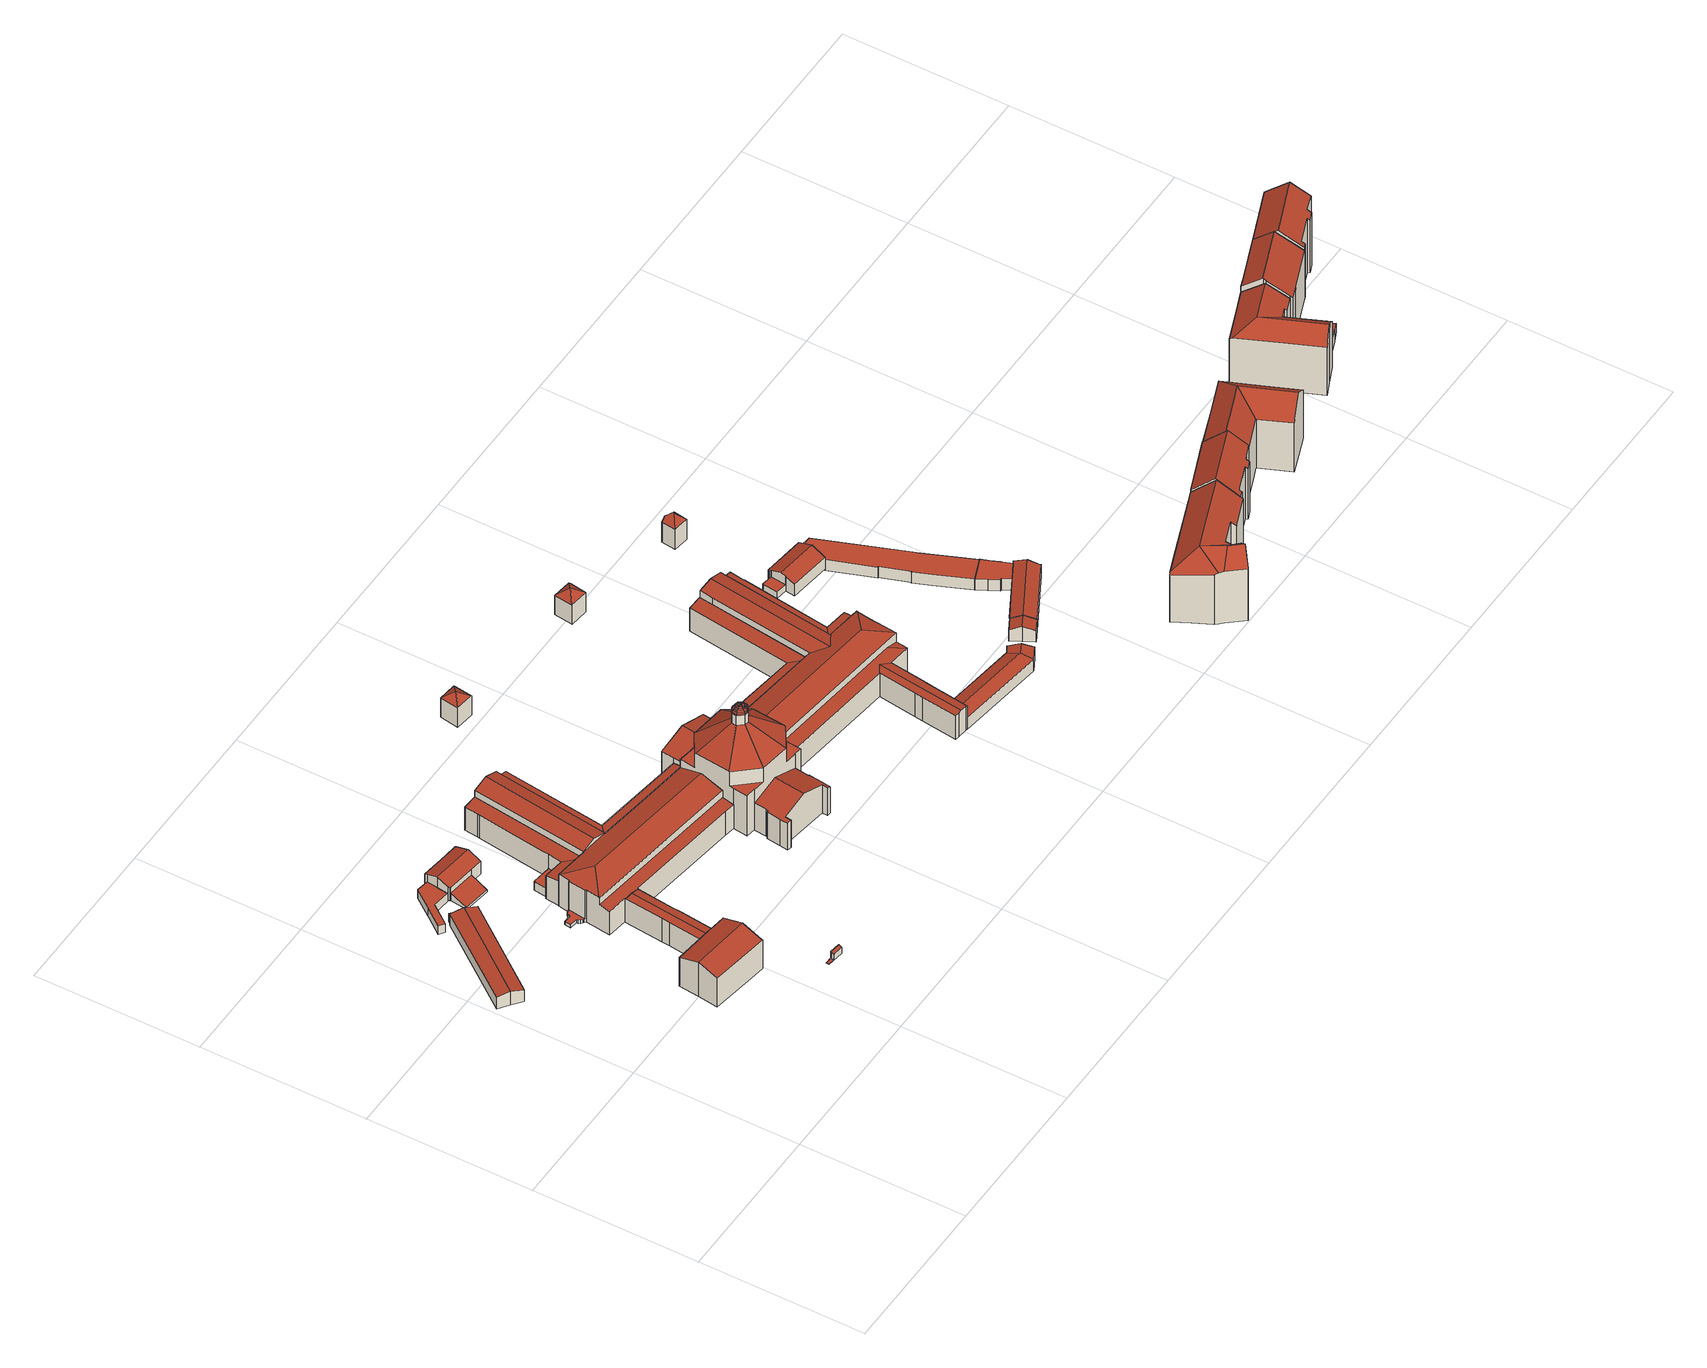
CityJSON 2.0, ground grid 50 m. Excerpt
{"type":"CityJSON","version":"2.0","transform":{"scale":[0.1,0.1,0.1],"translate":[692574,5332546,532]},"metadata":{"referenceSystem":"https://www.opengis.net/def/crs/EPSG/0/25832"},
"CityObjects":{
"building1":{"type":"Building","attributes":{"Gemeindeschluessel":"09162000","HoeheDach":"537.800","HoeheGrund":"532.790","Methode":"2000","NiedrigsteTraufeDesGebaeudes":"535.740","Geometrietyp2DReferenz":"3000","function":"31001_2000","roofType":"3100","measuredHeight":5.01},"geometry":[{"type":"MultiSurface","lod":"2","boundaries":[[[0,1,2,3]],[[4,5,6,7,8,9,10,11,12,13]],[[1,14,15,16,17,2]],[[18,19,20,14,1,0]],[[13,19,18,4]],[[16,15,21,22,23,17]],[[9,22,21,10]],[[20,19,13,12,11,15,14]],[[10,21,15,11]],[[8,23,22,9]],[[7,17,23,8]],[[3,2,17,7,6]],[[5,0,3,6]],[[4,18,0,5]]],"semantics":{"surfaces":[{"type":"RoofSurface"},{"type":"GroundSurface"},{"type":"WallSurface"}],"values":[0,1,2,0,2,0,2,2,2,2,2,2,2,2]}}]},
"building2":{"type":"Building","attributes":{"Gemeindeschluessel":"09162000","HoeheDach":"545.170","HoeheGrund":"532.760","Methode":"1000","NiedrigsteTraufeDesGebaeudes":"543.097","Geometrietyp2DReferenz":"3000","function":"31001_9998","roofType":"3100","measuredHeight":12.41,"storeysAboveGround":2},"geometry":[{"type":"MultiSurface","lod":"2","boundaries":[[[24,25,26,27,28,29]],[[30,31,32,33,34,35]],[[36,37,38,39]],[[34,40,41,42,43,35]],[[42,41,37,36]],[[33,32,44,24,29,40,34]],[[45,46,47,48]],[[29,28,47,46,38,37,41,40]],[[48,47,28,27]],[[27,26,25,49,31,30,35,43,42,36,39,45,48]],[[39,38,46,45]],[[44,32,31,49,25,24]]],"semantics":{"surfaces":[{"type":"WallSurface"},{"type":"RoofSurface"},{"type":"GroundSurface"}],"values":[0,0,0,0,0,1,0,1,0,2,0,0]}}]},
"building3":{"type":"Building","attributes":{"Gemeindeschluessel":"09162000","HoeheDach":"535.744","HoeheGrund":"532.660","Methode":"1000","NiedrigsteTraufeDesGebaeudes":"535.744","Geometrietyp2DReferenz":"3000","function":"31001_2000","roofType":"1000","measuredHeight":3.08},"geometry":[{"type":"MultiSurface","lod":"2","boundaries":[[[50,51,52,53]],[[54,55,52,51,56,57,58,59,60]],[[61,58,57,62]],[[63,54,60,64]],[[62,57,56,65]],[[53,52,55,66]],[[63,66,55,54]],[[50,53,66,63,64,67,61,62,65]],[[60,59,58,61,67,64]],[[65,56,51,50]]],"semantics":{"surfaces":[{"type":"WallSurface"},{"type":"RoofSurface"},{"type":"GroundSurface"}],"values":[0,1,0,0,0,0,0,2,0,0]}}]},
"building4":{"type":"Building","attributes":{"Gemeindeschluessel":"09162000","HoeheDach":"535.222","HoeheGrund":"532.730","Methode":"9999","NiedrigsteTraufeDesGebaeudes":"532.830","Geometrietyp2DReferenz":"3000","function":"31001_2000","roofType":"2100","measuredHeight":2.49},"geometry":[{"type":"MultiSurface","lod":"2","boundaries":[[[68,69,70,71,72,73]],[[74,72,71,75]],[[76,74,75,77,78,79]],[[68,73,76,79]],[[79,78,69,68]],[[77,75,71,70]],[[77,70,69,78]],[[73,72,74,76]]],"semantics":{"surfaces":[{"type":"WallSurface"},{"type":"RoofSurface"},{"type":"GroundSurface"}],"values":[0,1,0,2,0,0,1,0]}}]},
"building5":{"type":"Building","attributes":{"Gemeindeschluessel":"09162000","HoeheDach":"539.570","HoeheGrund":"533.440","Methode":"1000","NiedrigsteTraufeDesGebaeudes":"534.103","Geometrietyp2DReferenz":"3000","function":"31001_2000","roofType":"3100","measuredHeight":6.13},"geometry":[{"type":"MultiSurface","lod":"2","boundaries":[[[80,81,82,83]],[[84,85,86,87,88,89]],[[90,82,81,91,92,93,94,95,96,97]],[[98,80,83,99]],[[100,98,99,101]],[[102,92,91,103]],[[86,85,104,105]],[[106,107,89,88]],[[92,102,108,105,104,93]],[[81,80,98,100,109,103,91]],[[99,83,82,90,110,101]],[[111,95,107,106]],[[110,90,97,112]],[[113,96,95,111]],[[94,93,104,85,84,89,107,95]],[[105,108,102,103,109,100,101,110,112,113,111,106,88,87,86]],[[112,97,96,113]]],"semantics":{"surfaces":[{"type":"WallSurface"},{"type":"RoofSurface"},{"type":"GroundSurface"}],"values":[0,0,1,1,0,0,0,0,0,0,0,0,0,0,1,2,0]}}]},
"building6":{"type":"Building","attributes":{"Gemeindeschluessel":"09162000","HoeheDach":"542.369","HoeheGrund":"533.460","Methode":"2000","NiedrigsteTraufeDesGebaeudes":"536.648","Geometrietyp2DReferenz":"3000","function":"31001_2000","roofType":"1000","measuredHeight":8.91,"storeysAboveGround":1},"geometry":[{"type":"MultiSurface","lod":"2","boundaries":[[[114,115,116,117,118,119]],[[120,121,122,123,124,125,126,127,128,129,130,131,132,133,134,135]],[[136,137,138,139,140]],[[115,141,142,143,144,145,146,147,148,149,116]],[[128,139,138,129]],[[127,140,139,128]],[[124,123,115,114,119,125]],[[132,147,146,133]],[[123,122,121,120,135,144,143,142,141,115]],[[126,118,117,140,127]],[[138,137,149,148,147,132,131,130,129]],[[136,116,149,137]],[[134,145,144,135]],[[140,117,116,136]],[[125,119,118,126]],[[133,146,145,134]]],"semantics":{"surfaces":[{"type":"RoofSurface"},{"type":"GroundSurface"},{"type":"WallSurface"}],"values":[0,1,0,0,2,2,2,2,2,2,2,2,2,2,2,2]}}]},
"building7":{"type":"Building","attributes":{"Gemeindeschluessel":"09162000","HoeheDach":"546.836","HoeheGrund":"533.250","Methode":"2000","NiedrigsteTraufeDesGebaeudes":"534.410","Geometrietyp2DReferenz":"3000","function":"31001_2000","roofType":"3200","measuredHeight":13.59,"storeysAboveGround":2},"geometry":[{"type":"MultiSurface","lod":"2","boundaries":[[[150,151,152]],[[153,154,155,156]],[[157,158,159,160]],[[151,161,162,152]],[[163,164,165,166]],[[167,161,168,169]],[[170,171,162,161,167,172]],[[173,169,168,161,174,175,176,177,178,179,180]],[[181,182,183,184,185]],[[186,152,162,171,187]],[[188,189,190,191,192,193,194]],[[195,196,197,198]],[[192,191,199,200]],[[201,202,203,204,205]],[[178,181,185,179]],[[155,206,207,208,209,210,211,212,156]],[[213,214,164,163]],[[215,216,217,218,219,200,199]],[[220,221,158,157]],[[222,223,224,225,226,227,186,187,228,229,213,163,166,230,231,232,233,234,189,188,194,235,236,237,238,239,240,241,195,198,242,243,218,217,216,244,153,156,212,211,210,245,246,247,248,249,250,220,157,160,251]],[[229,228,170,172,214,213]],[[243,252,219,218]],[[165,169,173,231,230,166]],[[215,253,154,153,244,216]],[[240,254,255,241]],[[235,256,257,236]],[[198,197,258,242]],[[225,176,175,226]],[[236,257,259,237]],[[237,259,260,238]],[[231,173,180,232]],[[224,177,176,225]],[[160,159,261,251]],[[183,182,261,159,158,221,262,263,206,155,154,253]],[[205,204,264,265,209,208,207,206]],[[265,264,246,245,210,209]],[[187,171,170,228]],[[204,203,248,247,246,264]],[[263,262,201,205,206]],[[242,258,252,243]],[[241,255,196,195]],[[238,260,266,239]],[[183,253,215,199,191,190,184]],[[239,266,254,240]],[[180,179,185,184,190,189,234,233,232]],[[174,150,152,186,227,226,175]],[[150,174,161,151]],[[172,167,169,165,164,214]],[[260,259,257,256,193,192,200,219,252,258,197,196,255,254,266]],[[181,178,177,224,223,222,251,261,182]],[[194,193,256,235]],[[220,250,249,202,201,262,221]],[[248,203,202,249]]],"semantics":{"surfaces":[{"type":"RoofSurface"},{"type":"WallSurface"},{"type":"GroundSurface"}],"values":[0,1,1,1,1,1,0,0,0,1,1,1,1,0,1,1,1,1,1,2,1,1,1,1,1,1,1,1,1,1,1,1,1,0,0,1,1,1,1,1,1,1,0,1,1,1,1,0,0,1,1,1,1]}}]},
"building8":{"type":"Building","attributes":{"Gemeindeschluessel":"09162000","HoeheDach":"542.425","HoeheGrund":"533.520","Methode":"1000","NiedrigsteTraufeDesGebaeudes":"541.767","Geometrietyp2DReferenz":"3000","function":"31001_2000","roofType":"1000","measuredHeight":8.9,"storeysAboveGround":1},"geometry":[{"type":"MultiSurface","lod":"2","boundaries":[[[267,268,269,270,271,272]],[[273,274,275,276,272,277]],[[278,279,275,274]],[[280,269,268,281]],[[282,283,284,285]],[[286,287,288,267]],[[272,271,270,289,290,277]],[[282,285,278,274,273,277,290,289,280,281,288,287]],[[288,281,268,267]],[[285,284,279,278]],[[289,270,269,280]],[[287,286,283,282]],[[276,275,279,284,283,286,267,272]]],"semantics":{"surfaces":[{"type":"RoofSurface"},{"type":"WallSurface"},{"type":"GroundSurface"}],"values":[0,1,1,1,1,1,1,2,1,1,1,1,0]}}]},
"building9":{"type":"Building","attributes":{"Gemeindeschluessel":"09162000","HoeheDach":"565.480","HoeheGrund":"533.195","Methode":"2000","NiedrigsteTraufeDesGebaeudes":"542.760","Geometrietyp2DReferenz":"3000","function":"31001_2000","roofType":"3100","measuredHeight":32.28,"storeysAboveGround":1},"geometry":[{"type":"MultiSurface","lod":"2","boundaries":[[[291,292,293]],[[294,295,296,297,298,299,300,301,302]],[[303,304,305,306]],[[291,293,307]],[[308,309,310,311]],[[309,312,313,314]],[[315,316,317,318]],[[304,319,320,321]],[[322,323,324,325]],[[326,327,328,329]],[[325,324,318,330]],[[331,313,332,333]],[[334,335,336,337,338,339,340]],[[293,292,314,341]],[[342,301,300,343,344,345]],[[320,346,347,348]],[[349,350,338,337]],[[351,352,353,354]],[[330,318,317,355]],[[355,317,356,357]],[[354,353,324,323]],[[358,291,359]],[[360,361,362,363]],[[364,365,366,367]],[[368,369,370,371]],[[372,358,359,373]],[[321,364,367,374]],[[311,310,291]],[[310,309,314,292]],[[375,376,377,378]],[[357,356,319,379]],[[333,332,316,315]],[[380,381,361,360]],[[357,339,338,350,382,355]],[[307,293,341,383]],[[352,333,315,353]],[[294,384,385,386,387,388,389,328,327,295]],[[390,391,376,375]],[[392,393,336,335]],[[296,362,361,381,394,297]],[[368,395,385,384,369]],[[396,397,358,372]],[[396,308,311,397]],[[364,348,398,365]],[[399,340,339,357,379]],[[400,342,345,401]],[[291,307,359]],[[300,299,402,343]],[[397,291,358]],[[367,366,403,351]],[[251,404,405,406]],[[380,334,340,399,407,394,381]],[[326,363,362,296,295,327]],[[408,388,387,409]],[[304,321,374,305]],[[366,372,373,403]],[[334,380,360,363,326,329,410,408,409,411,395,368,371,412,390,375,378,413,400,401,224,251,406,414,415,392,335]],[[329,328,389,410]],[[400,413,416,302,301,342]],[[417,418,419,420]],[[409,387,386,411]],[[322,325,421,422]],[[325,330,423,419,418,421]],[[319,356,346,320]],[[373,383,424,403]],[[406,405,425,414]],[[414,425,420,419,423,382,350,349,426,415]],[[397,311,291]],[[365,398,308,396]],[[424,331,333,352]],[[403,424,352,351]],[[305,374,354,323]],[[347,346,316,332]],[[321,320,348,364]],[[411,386,385,395]],[[383,341,331,424]],[[401,345,344,224]],[[312,347,332,313]],[[330,355,382,423]],[[298,303,306,299]],[[346,356,317,316]],[[374,367,351,354]],[[371,370,427,412]],[[353,315,318,324]],[[310,292,291]],[[359,307,383,373]],[[341,314,313,331]],[[420,425,405,404,417]],[[302,416,377,376,391,427,370,369,384,294]],[[415,426,393,392]],[[337,336,393,426,349]],[[394,407,298,297]],[[298,407,399,379,303]],[[306,305,323,322]],[[398,312,309,308]],[[379,319,304,303]],[[378,377,416,413]],[[412,427,391,390]],[[410,389,388,408]],[[365,396,372,366]],[[299,306,322,422,402]],[[348,347,312,398]],[[224,344,343,402,422,421,418,417,404,251]]],"semantics":{"surfaces":[{"type":"RoofSurface"},{"type":"WallSurface"},{"type":"GroundSurface"}],"values":[0,1,1,0,0,0,0,0,1,1,1,0,1,0,0,0,1,0,1,1,0,0,1,0,1,0,0,0,0,1,1,0,1,0,0,0,0,1,1,0,1,0,0,0,0,1,0,1,0,0,1,1,1,1,0,0,2,1,1,1,1,0,0,0,0,1,1,0,0,0,0,0,0,0,1,0,1,0,0,0,0,0,1,0,0,0,0,0,0,1,0,1,0,1,0,1,1,1,1,0,0,0,1]}}]},
"building10":{"type":"Building","attributes":{"Gemeindeschluessel":"09162000","HoeheDach":"546.238","HoeheGrund":"533.690","Methode":"1000","NiedrigsteTraufeDesGebaeudes":"543.549","Geometrietyp2DReferenz":"3000","function":"31001_2000","roofType":"3100","measuredHeight":12.55},"geometry":[{"type":"MultiSurface","lod":"2","boundaries":[[[428,429,430,431]],[[432,433,434,435,430,429]],[[436,432,429,428]],[[437,438,439,440,436,428,431,441,442,443]],[[438,444,445,439]],[[437,446,444,438]],[[443,447,446,437]],[[445,444,446,447,434,433]],[[434,447,443,442,441,435]],[[440,439,445,433,432,436]],[[431,430,435,441]]],"semantics":{"surfaces":[{"type":"WallSurface"},{"type":"RoofSurface"},{"type":"GroundSurface"}],"values":[0,1,0,2,0,0,0,1,0,0,0]}}]},
"building11":{"type":"Building","attributes":{"Gemeindeschluessel":"09162000","HoeheDach":"541.620","HoeheGrund":"532.520","Methode":"2000","NiedrigsteTraufeDesGebaeudes":"539.471","Geometrietyp2DReferenz":"3000","function":"31001_2000","roofType":"3500","measuredHeight":9.1},"geometry":[{"type":"MultiSurface","lod":"2","boundaries":[[[448,449,450,451,452,453,454]],[[451,450,455,456,457,452]],[[458,459,457]],[[450,449,448,454,460,461,462,455]],[[456,455,462,461,458]],[[458,461,460,459]],[[456,458,457]],[[460,454,453,459]],[[452,457,459,453]]],"semantics":{"surfaces":[{"type":"GroundSurface"},{"type":"WallSurface"},{"type":"RoofSurface"}],"values":[0,1,2,1,2,2,2,1,1]}}]},
"building12":{"type":"Building","attributes":{"Gemeindeschluessel":"09162000","HoeheDach":"542.468","HoeheGrund":"533.540","Methode":"1000","NiedrigsteTraufeDesGebaeudes":"541.778","Geometrietyp2DReferenz":"3000","function":"31001_2000","roofType":"1000","measuredHeight":8.93,"storeysAboveGround":1},"geometry":[{"type":"MultiSurface","lod":"2","boundaries":[[[463,464,465,466]],[[467,468,469,470,471,472]],[[473,474,475,476,477,478]],[[479,480,481,482,483,484]],[[474,485,466,465,486,475]],[[477,476,475,468,467,487,488,481,480,479]],[[475,486,465,464,469,468]],[[488,487,467,472,489,490,482,481]],[[466,485,474,473,478,484,483,482,490,489,472,471,470,463]],[[478,477,479,484]],[[470,469,464,463]]],"semantics":{"surfaces":[{"type":"WallSurface"},{"type":"RoofSurface"},{"type":"GroundSurface"}],"values":[0,0,0,0,0,1,1,0,2,0,0]}}]},
"building13":{"type":"Building","attributes":{"Gemeindeschluessel":"09162000","HoeheDach":"546.762","HoeheGrund":"533.188","Methode":"2000","NiedrigsteTraufeDesGebaeudes":"541.600","Geometrietyp2DReferenz":"3000","function":"31001_2000","roofType":"3100","measuredHeight":13.57,"storeysAboveGround":2},"geometry":[{"type":"MultiSurface","lod":"2","boundaries":[[[491,492,493,494,495]],[[496,497,498,499]],[[500,501,502,503,504,505,506,507,508]],[[380,509,510,500,508]],[[511,512,513,514]],[[515,516,517,518]],[[519,520,521,522,494,493,523,524]],[[510,509,525,526]],[[527,501,500,510,526,528,513,512]],[[519,524,529,530,531]],[[532,533,534,535]],[[380,508,507,334]],[[535,534,536,537]],[[520,519,531,538,539,540]],[[515,518,541,542,543,496,499,544,545,511,514,546,525,509,380,334,335,547,532,535,537,548,549,530,529]],[[499,498,550,544]],[[514,513,528,546]],[[548,537,536,540,539]],[[548,539,538,549]],[[533,532,547,551]],[[505,552,491,495,506]],[[543,553,497,496]],[[504,554,552,505]],[[531,530,549,538]],[[541,554,504,503,542]],[[546,528,526,525]],[[515,529,524,523,516]],[[520,540,536,534,533,551,521]],[[527,555,550,498,497,553,502,501]],[[522,335,334,507,506,495,494]],[[492,517,516,523,493]],[[511,545,555,527,512]],[[521,551,547,335,522]],[[544,550,555,545]],[[553,543,542,503,502]],[[541,518,517,492,491,552,554]]],"semantics":{"surfaces":[{"type":"RoofSurface"},{"type":"WallSurface"},{"type":"GroundSurface"}],"values":[0,1,0,1,1,1,0,1,0,1,1,1,1,0,2,1,1,1,1,1,1,1,0,1,1,1,1,0,0,1,0,1,1,1,1,1]}}]},
"building14":{"type":"Building","attributes":{"Gemeindeschluessel":"09162000","HoeheDach":"538.370","HoeheGrund":"532.950","Methode":"2000","NiedrigsteTraufeDesGebaeudes":"537.234","Geometrietyp2DReferenz":"3000","function":"31001_2463","roofType":"3100","measuredHeight":5.42},"geometry":[{"type":"MultiSurface","lod":"2","boundaries":[[[556,557,558,559]],[[560,561,562,563]],[[564,565,566,567,568,569,570,556,559]],[[560,563,571,572,573]],[[561,557,556,570,569,562]],[[571,563,562,569,568]],[[567,572,571,568]],[[559,558,574,564]],[[574,560,573,575]],[[575,573,572,567,566,565]],[[574,558,557,561,560]],[[564,574,575,565]]],"semantics":{"surfaces":[{"type":"WallSurface"},{"type":"RoofSurface"},{"type":"GroundSurface"}],"values":[0,1,2,1,0,0,0,0,1,0,1,0]}}]},
"building15":{"type":"Building","attributes":{"Gemeindeschluessel":"09162000","HoeheDach":"541.608","HoeheGrund":"532.500","Methode":"1000","NiedrigsteTraufeDesGebaeudes":"539.465","Geometrietyp2DReferenz":"3000","function":"31001_2000","roofType":"3200","measuredHeight":9.11},"geometry":[{"type":"MultiSurface","lod":"2","boundaries":[[[576,577,578,579]],[[580,581,582]],[[580,583,581]],[[577,584,580,582,578]],[[578,582,581,585,586,579]],[[584,587,588,583,580]],[[577,576,589,590,591,588,587,584]],[[583,588,591,592,585,581]],[[590,589,576,579,586,585,592,591]]],"semantics":{"surfaces":[{"type":"WallSurface"},{"type":"RoofSurface"},{"type":"GroundSurface"}],"values":[0,1,1,1,0,1,0,0,2]}}]},
"building16":{"type":"Building","attributes":{"Gemeindeschluessel":"09162000","HoeheDach":"542.394","HoeheGrund":"533.600","Methode":"1000","NiedrigsteTraufeDesGebaeudes":"541.815","Geometrietyp2DReferenz":"3000","function":"31001_2000","roofType":"1000","measuredHeight":8.79,"storeysAboveGround":1},"geometry":[{"type":"MultiSurface","lod":"2","boundaries":[[[593,594,595,596,597,598]],[[599,600,601,602,603,604,605,606,607,608,609,610]],[[604,611,612,605]],[[603,613,611,604]],[[600,599,594,593,598,601]],[[606,614,615,607]],[[605,612,614,606]],[[608,607,615,597]],[[598,616,613,603,602,601]],[[596,595,610,609,608,597]],[[597,615,614,612,611,613,616,598]],[[610,595,594,599]]],"semantics":{"surfaces":[{"type":"RoofSurface"},{"type":"GroundSurface"},{"type":"WallSurface"}],"values":[0,1,2,2,2,2,2,2,2,2,0,2]}}]},
"building17":{"type":"Building","attributes":{"Gemeindeschluessel":"09162000","HoeheDach":"538.469","HoeheGrund":"533.020","Methode":"1000","NiedrigsteTraufeDesGebaeudes":"537.134","Geometrietyp2DReferenz":"3000","function":"31001_2523","roofType":"3100","measuredHeight":5.45},"geometry":[{"type":"MultiSurface","lod":"2","boundaries":[[[617,618,619,620,621,622]],[[623,618,617,624]],[[619,618,623,625]],[[626,624,617,622,627]],[[625,628,629,630,621,620,619]],[[629,626,627,630]],[[630,627,622,621]],[[628,625,623,624,626,629]]],"semantics":{"surfaces":[{"type":"WallSurface"},{"type":"RoofSurface"},{"type":"GroundSurface"}],"values":[0,1,0,1,2,0,0,0]}}]},
"building18":{"type":"Building","attributes":{"Gemeindeschluessel":"09162000","HoeheDach":"539.372","HoeheGrund":"533.420","Methode":"2000","NiedrigsteTraufeDesGebaeudes":"535.684","Geometrietyp2DReferenz":"3000","function":"31001_9998","roofType":"3100","measuredHeight":5.95},"geometry":[{"type":"MultiSurface","lod":"2","boundaries":[[[631,632,633,634,635,636,637]],[[638,639,640,641,642]],[[643,633,632,644]],[[645,631,646,647]],[[648,649,638,642,650]],[[647,646,651,652]],[[653,634,633,643]],[[649,637,636,640,639,638]],[[640,636,654,655,641]],[[646,631,637,649,651]],[[654,636,635,656]],[[650,642,641,655]],[[656,635,634,653]],[[644,632,631,645]],[[652,651,649,648]],[[644,645,647,652,648,650,655,654,656,653,643]]],"semantics":{"surfaces":[{"type":"RoofSurface"},{"type":"WallSurface"},{"type":"GroundSurface"}],"values":[0,0,1,1,1,1,1,1,1,0,1,1,1,1,1,2]}}]},
"building19":{"type":"Building","attributes":{"Gemeindeschluessel":"09162000","HoeheDach":"542.664","HoeheGrund":"532.800","Methode":"1000","NiedrigsteTraufeDesGebaeudes":"539.873","Geometrietyp2DReferenz":"3000","function":"31001_2000","roofType":"3200","measuredHeight":9.86},"geometry":[{"type":"MultiSurface","lod":"2","boundaries":[[[657,658,659,660]],[[661,662,663,664,665,666,667,668]],[[668,669,670]],[[669,671,672,659,658,670]],[[673,674,675,676]],[[663,662,661,677,657,660,678,679,680,673,676,681,682,683,664]],[[668,667,671,669]],[[681,684,685,682]],[[680,686,674,673]],[[677,670,658,657]],[[661,668,670,677]],[[659,672,687,679,678,660]],[[676,675,684,681]],[[671,667,666,665,688,685,684,675,674,686,687,672]],[[688,665,664,683,682,685]],[[679,687,686,680]]],"semantics":{"surfaces":[{"type":"WallSurface"},{"type":"RoofSurface"},{"type":"GroundSurface"}],"values":[0,0,1,1,0,2,1,0,0,0,0,0,0,1,0,0]}}]},
"building20":{"type":"Building","attributes":{"Gemeindeschluessel":"09162000","HoeheDach":"538.417","HoeheGrund":"532.830","Methode":"1000","NiedrigsteTraufeDesGebaeudes":"537.111","Geometrietyp2DReferenz":"3000","function":"31001_9998","roofType":"3100","measuredHeight":5.59},"geometry":[{"type":"MultiSurface","lod":"2","boundaries":[[[689,690,691,692,693,694,695,696,697,698,699,700,701]],[[622,702,703,695,694,693]],[[692,691,690,704,705,706,622,693]],[[707,708,701,700,699,709]],[[704,710,708,707,709,711,705]],[[706,705,711,712,713,703,702,622]],[[695,703,713,696]],[[690,689,701,708,710,704]],[[709,699,698,697,712,711]],[[696,713,712,697]]],"semantics":{"surfaces":[{"type":"GroundSurface"},{"type":"WallSurface"},{"type":"RoofSurface"}],"values":[0,1,1,1,2,2,1,1,1,1]}}]},
"building21":{"type":"Building","attributes":{"Gemeindeschluessel":"09162000","HoeheDach":"536.890","HoeheGrund":"532.850","Methode":"1000","NiedrigsteTraufeDesGebaeudes":"536.890","Geometrietyp2DReferenz":"3000","function":"31001_9998","roofType":"1000","measuredHeight":4.04},"geometry":[{"type":"MultiSurface","lod":"2","boundaries":[[[714,715,716,717]],[[718,719,720,721,722,723]],[[724,725,720,719]],[[726,727,728,729]],[[722,730,727,726,731,723]],[[732,733,725,724]],[[719,718,723,731,726,729,734,735,736,714,717,732,724]],[[735,737,738,736]],[[729,728,739,734]],[[736,738,715,714]],[[734,739,737,735]],[[739,728,727,730,722,721,720,725,733,716,715,738,737]],[[717,716,733,732]]],"semantics":{"surfaces":[{"type":"WallSurface"},{"type":"GroundSurface"},{"type":"RoofSurface"}],"values":[0,0,0,0,0,0,1,0,0,0,0,2,0]}}]},
"building22":{"type":"Building","attributes":{"Gemeindeschluessel":"09162000","HoeheDach":"536.973","HoeheGrund":"532.850","Methode":"1000","NiedrigsteTraufeDesGebaeudes":"536.973","Geometrietyp2DReferenz":"3000","function":"31001_9998","roofType":"1000","measuredHeight":4.12},"geometry":[{"type":"MultiSurface","lod":"2","boundaries":[[[724,740,741,742]],[[743,744,745,746]],[[747,748,740,724,749,719]],[[746,750,751,752,719,749,724,742,753,754,743]],[[752,755,747,719]],[[750,756,757,751]],[[758,759,754,753,742,741]],[[755,757,756,745,744,759,758,741,740,748,747]],[[746,745,756,750]],[[754,759,744,743]],[[751,757,755,752]]],"semantics":{"surfaces":[{"type":"WallSurface"},{"type":"GroundSurface"},{"type":"RoofSurface"}],"values":[0,0,0,1,0,0,0,2,0,0,0]}}]},
"building23":{"type":"Building","attributes":{"Gemeindeschluessel":"09162000","HoeheDach":"555.665","HoeheGrund":"532.570","Methode":"2000","NiedrigsteTraufeDesGebaeudes":"549.393","Geometrietyp2DReferenz":"3000","function":"31001_9998","roofType":"3100","measuredHeight":23.09,"storeysAboveGround":5},"geometry":[{"type":"MultiSurface","lod":"2","boundaries":[[[760,761,762,763]],[[763,762,764,765]],[[766,767,768,769,770,771]],[[769,768,765,764,772,773,770]],[[774,775,776,777,778,779,780,781]],[[782,783,784,780,779,778,777,785,786,787,788,789,767,766,771,790,791,792,793,794,795,796]],[[787,786,785,797,761,760]],[[761,797,776,775,762]],[[798,795,794,793,799,800]],[[762,775,774,764]],[[780,784,783,801,802,781]],[[774,781,802,801,803,804,798,800,805,764]],[[789,788,787,760,763,765,768,767]],[[795,798,804,796]],[[796,804,803,782]],[[770,773,772,806,799,793,792,791,790,771]],[[764,805,800,799,806,772]],[[777,776,797,785]],[[782,803,801,783]]],"semantics":{"surfaces":[{"type":"RoofSurface"},{"type":"WallSurface"},{"type":"GroundSurface"}],"values":[0,0,1,0,1,2,1,0,1,0,1,0,1,1,1,1,0,1,1]}}]},
"building24":{"type":"Building","attributes":{"Gemeindeschluessel":"09162000","HoeheDach":"556.168","HoeheGrund":"532.640","Methode":"1000","NiedrigsteTraufeDesGebaeudes":"550.795","Geometrietyp2DReferenz":"3000","function":"31001_1000","roofType":"3100","measuredHeight":23.53,"storeysAboveGround":6},"geometry":[{"type":"MultiSurface","lod":"2","boundaries":[[[807,808,809,795]],[[810,811,812,813]],[[809,808,814,815,816,812,811,817,818,819]],[[813,812,816,820]],[[810,813,820,821,822,807,795,823,793,824,825,826]],[[819,818,827,828]],[[826,817,811,810]],[[820,816,815,821]],[[793,828,827,824]],[[821,815,814,822]],[[822,814,808,807]],[[817,826,825,824,827,818]],[[823,795,809,819,828,793]]],"semantics":{"surfaces":[{"type":"WallSurface"},{"type":"RoofSurface"},{"type":"GroundSurface"}],"values":[0,0,1,0,2,1,0,0,0,0,0,0,0]}}]},
"building25":{"type":"Building","attributes":{"Gemeindeschluessel":"09162000","HoeheDach":"555.433","HoeheGrund":"532.460","Methode":"1000","NiedrigsteTraufeDesGebaeudes":"550.052","Geometrietyp2DReferenz":"3000","function":"31001_1000","roofType":"3100","measuredHeight":22.97,"storeysAboveGround":6},"geometry":[{"type":"MultiSurface","lod":"2","boundaries":[[[829,830,831,832,833,834]],[[835,836,837,838,839,829,834,840]],[[839,838,841,842,831,830,829]],[[843,844,845,846,831,842]],[[846,845,847,848,832,831]],[[849,850,851,847,845,844]],[[848,847,851,852,853,832]],[[834,833,832,853,854,840]],[[849,844,843,855]],[[837,856,857,855,843,842,841,838]],[[850,849,855,857,856,837,836,835,840,854,853,852,851]]],"semantics":{"surfaces":[{"type":"RoofSurface"},{"type":"WallSurface"},{"type":"GroundSurface"}],"values":[0,1,0,0,0,1,1,1,1,1,2]}}]},
"building26":{"type":"Building","attributes":{"Gemeindeschluessel":"09162000","HoeheDach":"553.662","HoeheGrund":"532.470","Methode":"2000","NiedrigsteTraufeDesGebaeudes":"549.176","Geometrietyp2DReferenz":"3000","function":"31001_1000","roofType":"3100","measuredHeight":21.19,"storeysAboveGround":4},"geometry":[{"type":"MultiSurface","lod":"2","boundaries":[[[858,859,860,861]],[[862,863,864,865]],[[866,867,868,869,870,871,872,873]],[[874,875,876,868,867,866,877]],[[878,879,875,874,877,880]],[[881,882,859,858,883,884]],[[885,886,887,879,878,880,881,884]],[[888,863,862,889,890,891]],[[866,873,892,893,864,863,888,891,894,895,877]],[[872,896,897,893,892,873]],[[891,890,861,860,894]],[[865,897,896,872,871,870,869,898,899,887,886,885,884,883,858,861,890,889,862]],[[880,877,895,894,860,859,882,881]],[[869,868,876,898]],[[887,899,898,876,875,879]],[[865,864,893,897]]],"semantics":{"surfaces":[{"type":"WallSurface"},{"type":"RoofSurface"},{"type":"GroundSurface"}],"values":[0,0,0,1,1,0,0,0,1,0,0,2,1,0,0,0]}}]},
"building27":{"type":"Building","attributes":{"Gemeindeschluessel":"09162000","HoeheDach":"536.589","HoeheGrund":"532.340","Methode":"1000","NiedrigsteTraufeDesGebaeudes":"536.589","Geometrietyp2DReferenz":"3000","function":"31001_2000","roofType":"1000","measuredHeight":4.25},"geometry":[{"type":"MultiSurface","lod":"2","boundaries":[[[900,901,902,903,904]],[[905,906,907,908,909]],[[902,907,906,903]],[[901,908,907,902]],[[900,909,908,901]],[[903,906,905,904]],[[904,905,909,900]]],"semantics":{"surfaces":[{"type":"GroundSurface"},{"type":"RoofSurface"},{"type":"WallSurface"}],"values":[0,1,2,2,2,2,2]}}]},
"building28":{"type":"Building","attributes":{"Gemeindeschluessel":"09162000","HoeheDach":"535.200","HoeheGrund":"532.440","Methode":"2000","NiedrigsteTraufeDesGebaeudes":"535.200","Geometrietyp2DReferenz":"3000","function":"51009_1610","roofType":"1000","measuredHeight":2.76},"geometry":[{"type":"MultiSurface","lod":"2","boundaries":[[[910,911,912,913]],[[910,913,914,915]],[[916,915,914,917]],[[910,915,916,911]],[[911,916,917,912]],[[912,917,914,913]]],"semantics":{"surfaces":[{"type":"WallSurface"},{"type":"GroundSurface"},{"type":"RoofSurface"}],"values":[0,1,0,0,2,0]}}]},
"building29":{"type":"Building","attributes":{"Gemeindeschluessel":"09162000","HoeheDach":"535.649","HoeheGrund":"532.380","Methode":"3100","NiedrigsteTraufeDesGebaeudes":"535.649","Geometrietyp2DReferenz":"3000","function":"31001_2000","roofType":"1000","measuredHeight":3.27},"geometry":[{"type":"MultiSurface","lod":"2","boundaries":[[[918,919,915,910]],[[920,921,922,923]],[[921,918,910,922]],[[922,910,915,923]],[[919,920,923,915]],[[920,919,918,921]]],"semantics":{"surfaces":[{"type":"WallSurface"},{"type":"GroundSurface"},{"type":"RoofSurface"}],"values":[0,0,0,1,0,2]}}]},
"building30":{"type":"Building","attributes":{"Gemeindeschluessel":"09162000","HoeheDach":"555.255","HoeheGrund":"532.470","Methode":"2000","NiedrigsteTraufeDesGebaeudes":"549.659","Geometrietyp2DReferenz":"3000","function":"31001_1000","roofType":"3100","measuredHeight":22.79,"storeysAboveGround":6},"geometry":[{"type":"MultiSurface","lod":"2","boundaries":[[[924,925,862,926,890,861,927,858,928,929,930,931,932]],[[927,861,933,934,935,858]],[[932,936,937,924]],[[924,937,938,925]],[[925,938,939,862]],[[858,935,940,928]],[[928,940,941,929]],[[890,942,933,861]],[[934,943,941,940,935]],[[944,936,932,931,930,929,941,943]],[[933,942,945,939,938,937,936,944,943,934]],[[926,862,939,945,942,890]]],"semantics":{"surfaces":[{"type":"GroundSurface"},{"type":"WallSurface"},{"type":"RoofSurface"}],"values":[0,1,1,1,1,1,1,1,2,1,2,1]}}]},
"building31":{"type":"Building","attributes":{"Gemeindeschluessel":"09162000","HoeheDach":"555.921","HoeheGrund":"532.010","Methode":"1000","NiedrigsteTraufeDesGebaeudes":"550.886","Geometrietyp2DReferenz":"3000","function":"31001_1000","roofType":"3100","measuredHeight":23.91,"storeysAboveGround":6},"geometry":[{"type":"MultiSurface","lod":"2","boundaries":[[[946,947,948,949]],[[950,951,952,953]],[[946,949,954,955,956,957,958,959,960,961,950,953,962,963]],[[954,964,965,955]],[[966,963,962,953,952,967]],[[955,965,968,956]],[[969,967,952,951]],[[949,948,964,954]],[[970,971,958,957,956,968]],[[958,971,972,959]],[[973,972,971,970,968,965,964,948,947,966,967,969]],[[963,966,947,946]],[[961,960,959,972,973,969,951,950]]],"semantics":{"surfaces":[{"type":"WallSurface"},{"type":"GroundSurface"},{"type":"RoofSurface"}],"values":[0,0,1,0,0,0,2,0,0,0,2,0,0]}}]}
},
"vertices":[
[40,894,58],[237,1155,58],[207,1178,49],[10,917,49],[70,871,8],[40,894,8],[10,917,8],[207,1178,8],[209,1176,8],[217,1187,8],[252,1159,8],[244,1149,8],[247,1147,8],[268,1131,8],[244,1149,56],[244,1149,37],[237,1155,37],[207,1178,37],[70,871,49],[268,1131,49],[247,1147,55],[252,1159,37],[217,1187,37],[209,1176,37],
[491,413,112],[491,413,8],[499,475,8],[499,476,8],[499,476,131],[499,475,132],[433,418,8],[491,410,8],[491,410,111],[433,418,111],[310,436,112],[310,436,8],[325,559,8],[325,559,112],[421,548,112],[421,548,8],[318,496,132],[318,497,132],[318,497,8],[318,496,8],[491,411,111],[469,542,8],[469,542,112],[506,538,112],[506,538,8],[491,411,8],
[282,1262,7],[282,1262,37],[278,1227,37],[278,1227,7],[180,1175,37],[224,1234,37],[287,1294,37],[250,1300,37],[209,1246,37],[202,1237,37],[164,1187,37],[209,1246,7],[250,1300,7],[180,1175,7],[164,1187,7],[287,1294,7],[224,1234,7],[202,1237,7],
[593,281,7],[593,281,8],[614,279,8],[614,279,32],[646,275,32],[646,275,7],[644,264,28],[613,268,28],[644,264,7],[613,268,8],[592,271,8],[592,271,7],
[362,1208,42],[362,1208,60],[280,1219,60],[280,1219,42],[374,1292,60],[414,1287,60],[414,1287,14],[374,1292,14],[288,1303,14],[288,1303,60],[280,1219,61],[363,1208,60],[402,1203,60],[408,1245,76],[369,1250,76],[282,1262,76],[278,1227,63],[277,1220,61],[355,1155,21],[273,1167,21],[355,1155,14],[273,1167,14],[402,1203,14],[363,1208,14],[414,1285,61],[414,1285,14],[287,1294,14],[287,1294,64],[408,1245,14],[362,1208,14],[280,1219,14],[282,1262,14],[277,1220,14],[278,1227,14],
[471,965,104],[511,960,104],[476,1006,98],[417,1013,98],[413,1014,98],[408,973,104],[551,1275,15],[522,1044,15],[516,1001,15],[511,960,15],[471,965,15],[408,973,15],[413,1014,15],[417,1013,15],[423,1056,15],[482,1048,15],[482,1049,15],[484,1068,15],[511,1275,15],[512,1280,15],[517,1321,15],[556,1315,15],[476,1006,46],[482,1049,46],[482,1048,46],[423,1056,46],[417,1013,46],[516,1001,104],[522,1044,104],[551,1275,104],[556,1315,104],[517,1321,98],[512,1280,98],[511,1275,98],[484,1068,98],[482,1049,98],
[496,787,24],[495,787,24],[483,675,24],[408,973,12],[408,973,128],[511,960,128],[511,960,12],[749,927,12],[749,927,128],[869,911,128],[869,911,12],[495,787,97],[483,675,97],[433,656,12],[433,656,97],[435,678,97],[435,678,12],[471,791,101],[471,791,97],[447,794,97],[469,542,97],[481,652,97],[445,545,101],[448,798,97],[496,787,97],[496,788,97],[850,740,97],[883,735,97],[887,771,103],[390,839,103],[386,806,97],[887,771,127],[894,840,148],[465,898,148],[391,840,128],[390,839,127],[483,675,12],[481,652,12],[394,884,12],[396,883,12],[396,883,128],[394,884,127],[394,884,24],[391,885,24],[391,885,12],[383,928,12],[383,928,24],[386,932,24],[386,932,12],[400,938,127],[400,938,24],[598,949,128],[638,1264,128],[644,1304,128],[601,1310,142],[555,955,142],[511,960,127],[521,1037,128],[551,1275,127],[556,1315,127],[556,1315,12],[551,1275,12],[521,1037,12],[421,548,12],[421,548,97],[403,938,128],[403,938,12],[400,938,12],[398,938,12],[398,938,24],[598,948,12],[598,948,128],[894,840,12],[887,771,12],[883,735,12],[850,740,12],[496,788,12],[496,787,12],[469,542,12],[445,545,12],[447,794,12],[448,798,12],[386,806,12],[390,839,12],[391,840,12],[387,888,12],[384,892,12],[381,897,12],[379,902,12],[356,905,12],[359,924,12],[382,923,12],[389,935,12],[394,937,12],[408,970,12],[557,1315,12],[599,1310,12],[601,1310,12],[644,1304,12],[638,1264,12],[598,949,12],[902,907,12],[394,937,24],[408,970,129],[359,924,24],[382,923,24],[387,888,24],[384,892,24],[389,935,24],[381,897,24],[379,902,24],[902,907,128],[598,949,127],[555,955,127],[599,1310,141],[557,1315,128],[356,905,24],
[642,985,98],[682,1299,98],[644,1304,104],[638,1264,104],[603,991,104],[598,948,104],[637,942,15],[749,927,15],[749,927,104],[637,942,104],[598,948,15],[869,911,15],[869,911,104],[644,1304,15],[682,1299,15],[927,903,15],[927,903,104],[902,907,104],[902,907,15],[932,945,98],[932,945,15],[642,985,15],[638,1264,15],[603,991,15],
[1000,786,335],[1003,791,334],[997,792,334],[986,675,140],[1070,664,108],[1070,664,158],[1033,669,158],[1033,669,209],[943,681,209],[943,681,158],[906,686,158],[906,686,110],[1002,764,283],[1002,764,317],[990,766,317],[990,766,283],[994,789,334],[1011,782,332],[1011,789,332],[1006,787,334],[1005,784,334],[1016,790,330],[1010,799,330],[1007,795,332],[992,807,321],[1014,804,321],[1014,804,317],[992,807,317],[1022,777,317],[1021,777,321],[1002,765,321],[975,783,283],[975,783,317],[977,798,317],[977,798,283],[1064,621,12],[1064,621,109],[1068,620,108],[1068,620,12],[992,807,283],[994,801,330],[1012,802,326],[993,805,326],[1101,717,12],[1116,878,12],[1116,878,159],[1110,820,159],[1110,820,209],[1110,815,211],[1101,717,210],[996,797,332],[906,687,158],[885,748,158],[883,735,158],[878,691,158],[1023,791,321],[1020,790,326],[1019,778,326],[1067,885,159],[1067,885,209],[979,783,326],[980,796,326],[978,798,321],[976,783,321],[1014,804,283],[1023,791,317],[1023,791,283],[997,781,334],[993,785,334],[1095,662,12],[1095,662,158],[1070,665,158],[1070,665,12],[1002,767,326],[1001,771,330],[993,772,330],[992,768,326],[902,590,12],[902,590,112],[900,573,112],[900,573,12],[995,776,332],[987,784,332],[991,766,321],[897,643,12],[897,643,108],[900,642,110],[900,642,12],[1022,777,283],[1100,710,12],[1100,710,158],[1066,885,209],[988,792,332],[976,580,140],[1049,570,113],[1048,553,113],[1059,552,108],[1063,579,108],[1067,619,108],[891,601,12],[891,601,108],[1098,881,12],[1098,881,159],[1101,712,158],[1049,570,12],[1001,775,332],[1000,781,334],[1015,780,330],[1101,715,210],[906,687,12],[878,691,12],[885,748,209],[982,784,330],[902,907,158],[927,903,158],[927,903,12],[1101,712,209],[1063,579,12],[1059,552,12],[1067,619,12],[1048,553,12],[888,575,12],[902,651,12],[941,901,12],[1086,882,12],[902,651,110],[896,860,158],[896,860,209],[958,899,209],[958,899,158],[896,855,211],[885,751,211],[959,899,209],[984,794,330],[941,901,158],[1086,882,159],[888,575,108],
[927,903,17],[927,903,115],[932,945,116],[932,945,17],[941,901,120],[1012,892,142],[1022,974,142],[937,985,116],[941,901,17],[1103,924,17],[1098,881,17],[1086,882,17],[1012,892,17],[937,985,17],[1022,974,17],[1107,963,17],[1098,881,116],[1086,882,119],[1103,924,116],[1107,963,116],
[896,1584,5],[892,1547,5],[890,1528,5],[889,1528,5],[834,1535,5],[842,1592,5],[896,1585,5],[890,1528,75],[889,1528,75],[834,1535,75],[865,1560,96],[842,1592,75],[896,1585,76],[896,1584,76],[892,1547,75],
[1475,1197,15],[1475,1197,105],[1470,1156,105],[1470,1156,15],[1393,885,98],[1393,886,98],[1434,1202,98],[1434,1202,15],[1393,886,15],[1393,885,15],[1387,844,15],[1429,839,15],[1429,839,105],[1387,844,105],[1116,878,105],[1116,878,15],[1098,881,105],[1103,923,98],[1103,924,98],[1103,924,15],[1103,923,15],[1098,881,15],[1435,881,15],[1435,881,105],[1392,885,98],[1238,906,98],[1392,885,15],[1238,906,15],
[1607,686,128],[1607,689,128],[1552,759,148],[1110,812,148],[1104,747,128],[1517,519,12],[1517,519,96],[1512,479,96],[1512,479,12],[1484,663,96],[1511,679,100],[1535,656,96],[1535,657,96],[1601,650,96],[1571,691,103],[1104,747,103],[1101,717,98],[1100,710,96],[1487,663,12],[1487,663,97],[1467,413,12],[1467,413,98],[1455,415,97],[1455,415,12],[1615,773,12],[1615,773,129],[1612,728,128],[1612,728,12],[1517,828,128],[1468,800,139],[1428,839,128],[1116,878,128],[1621,813,129],[1621,814,129],[1472,549,12],[1472,549,97],[1477,412,100],[1469,523,97],[1621,814,12],[1513,829,12],[1513,829,129],[1470,1156,12],[1470,1156,128],[1476,1197,129],[1476,1197,12],[1517,1191,138],[1517,1191,12],[1554,1145,129],[1559,1186,129],[1519,1191,139],[1602,650,12],[1535,657,12],[1520,544,12],[1503,409,12],[1496,410,12],[1469,523,12],[1429,839,12],[1559,1186,12],[1554,1145,12],[1503,409,96],[1429,839,129],[1607,686,96],[1520,544,96],[1602,650,96],[1496,410,97],
[1797,425,10],[1797,425,63],[1813,395,53],[1813,395,10],[1765,410,64],[1796,426,64],[1779,458,52],[1757,446,52],[1773,374,10],[1503,409,10],[1507,444,10],[1512,479,10],[1757,446,10],[1779,458,10],[1796,426,10],[1757,446,53],[1512,479,52],[1507,444,64],[1773,374,53],[1503,409,53],
[1362,1471,5],[1362,1471,75],[1306,1478,75],[1306,1478,5],[1338,1503,96],[1313,1535,75],[1306,1479,75],[1370,1527,75],[1362,1472,76],[1313,1535,5],[1306,1479,5],[1370,1522,75],[1371,1527,75],[1362,1472,5],[1370,1522,5],[1371,1527,5],[1370,1527,5],
[1554,823,104],[1621,814,104],[1626,855,98],[1559,864,98],[1558,864,98],[1513,829,104],[1621,814,16],[1554,823,16],[1513,829,16],[1518,870,16],[1554,1145,16],[1559,1186,16],[1600,1181,16],[1594,1140,16],[1594,1134,16],[1558,864,16],[1559,864,16],[1626,855,16],[1559,1186,104],[1600,1181,98],[1554,1145,104],[1594,1140,98],[1594,1134,98],[1518,870,104],
[1886,474,65],[1903,443,51],[1903,443,10],[1886,474,10],[1870,505,10],[1870,505,51],[1866,423,51],[1849,454,65],[1866,423,10],[1849,455,65],[1833,485,51],[1849,454,10],[1849,455,10],[1833,485,10],
[1813,1065,74],[1818,1101,59],[1819,1108,56],[1693,1124,56],[1694,1121,57],[1692,1114,60],[1688,1081,74],[1686,1067,37],[1688,1081,37],[1692,1114,37],[1659,1119,37],[1653,1072,37],[1819,1108,14],[1818,1101,14],[1813,1065,14],[1808,1022,56],[1808,1022,14],[1686,1067,14],[1686,1067,68],[1653,1072,14],[1683,1038,56],[1683,1038,14],[1693,1124,14],[1692,1114,14],[1659,1119,14],[1694,1121,14],
[1679,1435,8],[1679,1435,81],[1688,1434,91],[1688,1434,8],[1719,1385,8],[1725,1426,8],[1725,1427,8],[1725,1429,8],[1725,1429,79],[1725,1427,81],[1725,1426,81],[1719,1385,81],[1699,1411,107],[1673,1391,81],[1700,1414,107],[1689,1434,92],[1702,1437,8],[1702,1437,83],[1707,1436,81],[1707,1436,8],[1673,1391,8],[1689,1434,8],[1693,1436,8],[1697,1437,8],[1711,1433,8],[1715,1430,8],[1720,1430,8],[1711,1433,81],[1715,1430,83],[1697,1437,85],[1693,1436,88],[1720,1430,81],
[2040,517,8],[1903,443,8],[1887,474,8],[1871,503,8],[1870,505,8],[1870,506,8],[1995,574,8],[2046,601,8],[2052,605,8],[2064,571,8],[2065,570,8],[2077,537,8],[2078,537,8],[1870,506,51],[1995,574,51],[1903,443,52],[1887,474,64],[1871,503,52],[2077,537,51],[2078,537,51],[2065,570,64],[2040,517,51],[2064,571,64],[2052,605,51],[2046,601,51],
[1818,1101,9],[1818,1101,49],[1852,1097,49],[1852,1097,9],[1904,759,9],[1946,656,9],[1946,656,49],[1904,759,49],[1884,809,49],[1884,809,9],[2014,683,9],[2014,683,49],[1886,810,9],[1886,810,49],[1857,892,49],[1857,892,9],[1884,810,49],[1884,810,9],[1951,835,9],[1951,835,49],[1854,891,9],[1808,1022,9],[1813,1065,9],[1808,1022,49],[1813,1065,49],[1854,891,49],
[2014,683,50],[2023,660,50],[2023,660,9],[2046,601,9],[2046,601,50],[1995,574,50],[1995,574,9],[1946,656,50],[2008,681,50],[2008,681,9],[1982,599,9],[1978,597,9],[1962,627,9],[2034,633,9],[2036,628,9],[1962,627,50],[1982,599,50],[1978,597,50],[2034,633,50],[2036,628,50],
[2220,1,193],[2256,32,237],[2226,66,237],[2180,48,193],[2189,127,237],[2170,59,191],[2136,119,6],[2162,68,6],[2162,68,186],[2136,119,180],[2111,170,174],[2111,170,6],[2116,173,180],[2116,172,180],[2286,90,180],[2286,89,180],[2302,71,180],[2302,71,6],[2286,89,6],[2286,90,6],[2275,102,6],[2275,102,193],[2350,114,6],[2343,128,6],[2276,102,6],[2264,38,6],[2256,32,6],[2220,1,6],[2180,48,6],[2170,59,6],[2116,172,6],[2116,173,6],[2190,201,6],[2393,279,6],[2417,215,6],[2440,156,6],[2442,150,6],[2264,38,227],[2440,156,185],[2393,279,180],[2417,215,237],[2343,128,193],[2276,102,193],[2350,114,180],[2442,150,180],[2238,146,237],[2190,201,180],
[2455,162,6],[2455,162,188],[2440,156,188],[2556,211,6],[2556,211,196],[2559,202,188],[2559,202,6],[2453,169,194],[2531,199,194],[2534,192,188],[2601,230,197],[2581,281,242],[2416,218,242],[2534,192,6],[2531,199,6],[2453,169,6],[2416,218,6],[2557,343,6],[2581,281,6],[2601,230,6],[2557,343,188],[2393,279,188],
[2579,287,234],[2680,326,234],[2738,348,234],[2773,426,182],[2657,381,182],[2557,343,182],[2579,287,5],[2601,231,5],[2601,230,5],[2601,230,181],[2601,231,182],[2557,343,5],[2679,261,182],[2703,271,182],[2704,271,182],[2743,180,183],[2800,201,234],[2762,293,234],[2858,223,182],[2820,315,182],[2743,180,5],[2800,201,5],[2858,223,5],[2820,315,5],[2773,426,5],[2657,381,5],[2704,271,5],[2679,261,5],[2703,271,5],
[3086,549,5],[3086,549,173],[3107,495,212],[3107,495,5],[3133,429,5],[3133,429,172],[3091,413,172],[3091,413,5],[3067,406,173],[3068,404,173],[3117,293,172],[3117,293,5],[3068,404,5],[3067,406,5],[3065,410,5],[3065,410,177],[3018,385,217],[3066,271,217],[3074,274,210],[2993,444,217],[2975,368,179],[3024,252,179],[2928,477,179],[2925,486,173],[3019,523,173],[3019,523,5],[2925,486,5],[2928,477,5],[2975,368,5],[3024,252,5],[3132,429,172],[3132,429,5],[3109,489,5],[3109,489,216],[3067,410,177],[3088,420,177],[3109,489,217],[3044,464,217],[3067,410,5],[3088,420,5],[3074,274,5],[3066,271,5],
[3145,383,3],[3181,397,3],[3190,371,3],[3202,338,3],[3167,324,3],[3167,324,46],[3202,338,46],[3190,371,46],[3181,397,46],[3145,383,46],
[3190,371,4],[3190,371,32],[3181,397,32],[3181,397,4],[3211,409,4],[3220,382,4],[3220,382,32],[3211,409,32],
[3190,371,36],[3220,382,36],[3232,351,36],[3202,338,36],[3202,338,4],[3232,351,4],
[3170,435,5],[3135,421,5],[3127,443,5],[3107,496,5],[3120,562,5],[3247,612,5],[3267,559,5],[3288,506,5],[3296,485,5],[3107,495,232],[3107,496,233],[3086,549,193],[3296,485,177],[3170,435,177],[3135,421,177],[3133,429,182],[3120,562,193],[3247,612,193],[3109,489,227],[3267,559,233],[3288,506,193],[3127,443,193],
[3408,545,0],[3408,545,200],[3412,534,191],[3412,534,0],[3247,612,0],[3247,612,191],[3412,677,191],[3412,677,0],[3386,523,0],[3383,530,0],[3305,499,0],[3307,492,0],[3308,490,0],[3296,485,0],[3295,487,0],[3271,550,0],[3436,615,0],[3456,563,0],[3386,523,191],[3383,530,197],[3456,563,199],[3436,615,239],[3305,499,196],[3271,550,239],[3307,492,190],[3308,490,189],[3296,485,189],[3295,487,190]
]}
